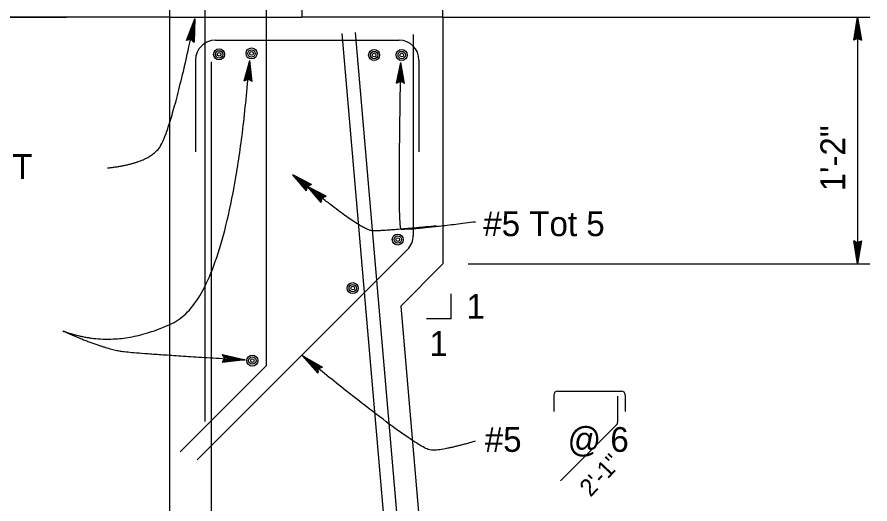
# Model space of a CAD drawing. Extents: x 0 to 2.83, y 0 to 1.83.
# Drawn here: x 1.3062 to 1.7094, y 0.3496 to 0.5797 of the extents above; entities that cross this region are included whole.
import ezdxf

# ---------------------------------------------------------------- set-up
doc = ezdxf.new("R2010")
doc.units = 0
for name, color, linetype in [('str_Concrete-A', 7, 'Continuous'), ('str_Dimensions-A', 7, 'Continuous'), ('str_Grades-A', 7, 'Continuous'), ('str_Reinforcement-A', 7, 'Continuous'), ('str_Reinforcement-K', 7, 'Continuous'), ('str_Reinforcement-L', 7, 'Continuous'), ('str_Text-A', 7, 'Continuous')]:
    doc.layers.add(name, color=color, linetype=linetype)

msp = doc.modelspace()

# ---------------------------------------------------------------- linework, layer by layer
at = {"layer": 'str_Concrete-A'}
for p, q in [((1.3783, 0.86301), (1.3783, 0.57967)), ((1.3783, 0.57967), (1.4408, 0.57967)), ((1.3783, 0.57967), (1.3783, 0.31308)), ((1.50747, 0.57967), (1.4408, 0.57967)), ((1.50747, 0.57967), (1.50747, 0.463)), ((1.50747, 0.463), (1.48757, 0.4431)), ((1.48757, 0.4431), (1.49872, 0.31308))]:
    msp.add_line(p, q, dxfattribs=at)
msp.add_lwpolyline([(1.4783, 0.71301), (1.4408, 0.71301), (1.4408, 0.57967)], dxfattribs=at)
at = {"layer": 'str_Dimensions-A'}
for p, q in [((1.50747, 0.57967), (1.50747, 0.6113)), ((1.62558, 0.57967), (1.70936, 0.57967)), ((1.70168, 0.56868), (1.70351, 0.57967)), ((1.70214, 0.56897), (1.70351, 0.57967)), ((1.70351, 0.57967), (1.7026, 0.56925)), ((1.70351, 0.57967), (1.70306, 0.56953)), ((1.70351, 0.57967), (1.70351, 0.46301)), ((1.70351, 0.56981), (1.70351, 0.57967)), ((1.70351, 0.57967), (1.70535, 0.56868)), ((1.70443, 0.56925), (1.70351, 0.57967)), ((1.70397, 0.56953), (1.70351, 0.57967)), ((1.70351, 0.57967), (1.70489, 0.56897)), ((1.7026, 0.56925), (1.70168, 0.56868)), ((1.7026, 0.56925), (1.70351, 0.56981)), ((1.70351, 0.56981), (1.70443, 0.56925)), ((1.70443, 0.56925), (1.70535, 0.56868)), ((1.7026, 0.47343), (1.70168, 0.474)), ((1.70351, 0.46301), (1.70168, 0.474)), ((1.70351, 0.46301), (1.70214, 0.47371)), ((1.7026, 0.47343), (1.70351, 0.46301)), ((1.70351, 0.47287), (1.7026, 0.47343)), ((1.70305, 0.47315), (1.70351, 0.46301)), ((1.70535, 0.474), (1.70351, 0.46301)), ((1.70489, 0.47371), (1.70351, 0.46301)), ((1.70351, 0.46301), (1.70443, 0.47343)), ((1.70443, 0.47343), (1.70351, 0.47287)), ((1.70351, 0.46301), (1.70397, 0.47315)), ((1.70351, 0.47287), (1.70351, 0.46301)), ((1.70443, 0.47343), (1.70535, 0.474)), ((1.51939, 0.46301), (1.70936, 0.46301)), ((1.51136, 0.4371), (1.51136, 0.4488)), ((1.51136, 0.4371), (1.49966, 0.4371))]:
    msp.add_line(p, q, dxfattribs=at)
at = {"layer": 'str_Grades-A'}
for p, q in [((1.3783, 0.57967), (1.30288, 0.57967)), ((1.50747, 0.57967), (1.68056, 0.57967))]:
    msp.add_line(p, q, dxfattribs=at)
at = {"layer": 'str_Reinforcement-A'}
for p, q in [((1.42414, 0.41495), (1.42414, 0.86209)), ((1.39497, 0.84843), (1.39497, 0.38858)), ((1.38336, 0.37417), (1.42414, 0.41495))]:
    msp.add_line(p, q, dxfattribs=at)
for centre, radius in [((1.40168, 0.56205), 0.0026), ((1.40168, 0.56205), 0.00174), ((1.40168, 0.56205), 0.000871), ((1.47499, 0.56173), 0.0026), ((1.47499, 0.56173), 0.00174), ((1.47499, 0.56173), 0.000871), ((1.48802, 0.56173), 0.0026), ((1.48802, 0.56173), 0.00174), ((1.48802, 0.56173), 0.000871), ((1.48614, 0.47454), 0.0026), ((1.48614, 0.47454), 0.00174), ((1.48614, 0.47454), 0.000871), ((1.46485, 0.45156), 0.0026), ((1.46485, 0.45156), 0.00174), ((1.46485, 0.45156), 0.000871)]:
    msp.add_circle(centre, radius, dxfattribs=at)
at = {"layer": 'str_Reinforcement-K'}
for centre, radius in [((1.41703, 0.56248), 0.0026), ((1.41703, 0.56248), 0.00174), ((1.41703, 0.56248), 0.000871), ((1.4174, 0.41732), 0.0026), ((1.4174, 0.41732), 0.00174), ((1.4174, 0.41732), 0.000871)]:
    msp.add_circle(centre, radius, dxfattribs=at)
at = {"layer": 'str_Reinforcement-L'}
for p, q in [((1.39993, 0.56873), (1.4868, 0.56873)), ((1.45978, 0.57191), (1.48199, 0.31308)), ((1.46608, 0.57245), (1.48834, 0.31308)), ((1.49346, 0.57151), (1.49346, 0.47644)), ((1.39055, 0.55936), (1.39055, 0.51606)), ((1.39805, 0.31308), (1.39805, 0.55852)), ((1.49617, 0.55936), (1.49617, 0.51606)), ((1.49071, 0.46982), (1.39127, 0.37037))]:
    msp.add_line(p, q, dxfattribs=at)
for centre, start, end in [((1.39993, 0.55936), 90, 180), ((1.4868, 0.55936), 0, 90), ((1.48409, 0.47644), 315, 0)]:
    msp.add_arc(centre, 0.00937, start, end, dxfattribs=at)
at = {"layer": 'str_Text-A'}
for p, q in [((1.30288, 0.57967), (1.32955, 0.57967)), ((1.38626, 0.56852), (1.3903, 0.57884)), ((1.38677, 0.5687), (1.3903, 0.57884)), ((1.3903, 0.57884), (1.38727, 0.56888)), ((1.3903, 0.57884), (1.38777, 0.56906)), ((1.38828, 0.56924), (1.3903, 0.57884)), ((1.38867, 0.56887), (1.3903, 0.57884)), ((1.38906, 0.5685), (1.3903, 0.57884)), ((1.3903, 0.57884), (1.38945, 0.56813)), ((1.3903, 0.57884), (1.38984, 0.56776)), ((1.38727, 0.56888), (1.38626, 0.56852)), ((1.38727, 0.56888), (1.38828, 0.56924)), ((1.38828, 0.56924), (1.38906, 0.5685)), ((1.38906, 0.5685), (1.38984, 0.56776)), ((1.41349, 0.54957), (1.41617, 0.55918)), ((1.41388, 0.54973), (1.41603, 0.55744)), ((1.41693, 0.54949), (1.41603, 0.55744)), ((1.41729, 0.54926), (1.41617, 0.55918)), ((1.48551, 0.54838), (1.48758, 0.55815)), ((1.48589, 0.54857), (1.48755, 0.5564)), ((1.48894, 0.54852), (1.48755, 0.5564)), ((1.48931, 0.54832), (1.48758, 0.55815)), ((1.41428, 0.54989), (1.41589, 0.5557)), ((1.41467, 0.55006), (1.41575, 0.55395)), ((1.4162, 0.54993), (1.41575, 0.55395)), ((1.41656, 0.54971), (1.41589, 0.5557)), ((1.48627, 0.54876), (1.48752, 0.55465)), ((1.48665, 0.54895), (1.48749, 0.5529)), ((1.48819, 0.54892), (1.48749, 0.5529)), ((1.48856, 0.54872), (1.48752, 0.55465)), ((1.41349, 0.54957), (1.41547, 0.55039)), ((1.41506, 0.55022), (1.41561, 0.55221)), ((1.41729, 0.54926), (1.41547, 0.55039)), ((1.41584, 0.55016), (1.41561, 0.55221)), ((1.48551, 0.54838), (1.48743, 0.54933)), ((1.48703, 0.54913), (1.48746, 0.55115)), ((1.48931, 0.54832), (1.48743, 0.54933)), ((1.48782, 0.54912), (1.48746, 0.55115)), ((1.44545, 0.50054), (1.4366, 0.50516)), ((1.44307, 0.49756), (1.4366, 0.50516)), ((1.44506, 0.50036), (1.43797, 0.50407)), ((1.44316, 0.49798), (1.43797, 0.50407)), ((1.44467, 0.50019), (1.43933, 0.50298)), ((1.44324, 0.49839), (1.43933, 0.50298)), ((1.44428, 0.50001), (1.4407, 0.50189)), ((1.44332, 0.49881), (1.4407, 0.50189)), ((1.4439, 0.49984), (1.44207, 0.5008)), ((1.44341, 0.49923), (1.44207, 0.5008)), ((1.44545, 0.50054), (1.44349, 0.49966)), ((1.44307, 0.49756), (1.44349, 0.49966)), ((1.45234, 0.49504), (1.44349, 0.49966)), ((1.44997, 0.49206), (1.44349, 0.49966)), ((1.45195, 0.49486), (1.44486, 0.49857)), ((1.45005, 0.49248), (1.44486, 0.49857)), ((1.45156, 0.49469), (1.44623, 0.49748)), ((1.45013, 0.49289), (1.44623, 0.49748)), ((1.45118, 0.49452), (1.44759, 0.49639)), ((1.45022, 0.49331), (1.44759, 0.49639)), ((1.45079, 0.49434), (1.44896, 0.4953)), ((1.4503, 0.49373), (1.44896, 0.4953)), ((1.44997, 0.49206), (1.45039, 0.49416)), ((1.45234, 0.49504), (1.45039, 0.49416)), ((1.40379, 0.41918), (1.40328, 0.42013)), ((1.40328, 0.42013), (1.41409, 0.41765)), ((1.40354, 0.41965), (1.41409, 0.41765)), ((1.44861, 0.41353), (1.441, 0.41972)), ((1.44833, 0.4114), (1.441, 0.41972)), ((1.441, 0.41972), (1.45064, 0.41424)), ((1.44963, 0.41388), (1.441, 0.41972)), ((1.441, 0.41972), (1.44847, 0.41247)), ((1.4484, 0.41194), (1.441, 0.41972)), ((1.441, 0.41972), (1.44854, 0.413)), ((1.44912, 0.41371), (1.441, 0.41972)), ((1.441, 0.41972), (1.45013, 0.41406)), ((1.41409, 0.41765), (1.40307, 0.41648)), ((1.40368, 0.41736), (1.40307, 0.41648)), ((1.41409, 0.41765), (1.40337, 0.41692)), ((1.4043, 0.41824), (1.40368, 0.41736)), ((1.40368, 0.41736), (1.41409, 0.41765)), ((1.41409, 0.41765), (1.40379, 0.41918)), ((1.40379, 0.41918), (1.4043, 0.41824)), ((1.40399, 0.4178), (1.41409, 0.41765)), ((1.41409, 0.41765), (1.40404, 0.41871)), ((1.4043, 0.41824), (1.41409, 0.41765)), ((1.44847, 0.41247), (1.44833, 0.4114)), ((1.44847, 0.41247), (1.44861, 0.41353)), ((1.44861, 0.41353), (1.44963, 0.41388)), ((1.44963, 0.41388), (1.45064, 0.41424)), ((1.55993, 0.40117), (1.55993, 0.39322)), ((1.56165, 0.40289), (1.59193, 0.40289)), ((1.5901, 0.40055), (1.5901, 0.38816)), ((1.59366, 0.40117), (1.59366, 0.39322)), ((1.5896, 0.38694), (1.56313, 0.36047))]:
    msp.add_line(p, q, dxfattribs=at)
for centre, start, end in [((1.56165, 0.40117), 90, 180), ((1.59193, 0.40117), 0, 90), ((1.58838, 0.38816), 315, 0)]:
    msp.add_arc(centre, 0.00172, start, end, dxfattribs=at)
for points in [[(1.34893, 0.50837), (1.36765, 0.51034), (1.37898, 0.52513), (1.3903, 0.57884)], [(1.32779, 0.43136), (1.35309, 0.42196), (1.40731, 0.44872), (1.41617, 0.55918)], [(1.5229, 0.48282), (1.48915, 0.47859), (1.48625, 0.48044), (1.48758, 0.55815)], [(1.50444, 0.48097), (1.47966, 0.47859), (1.4699, 0.47859), (1.45039, 0.49416)], [(1.32779, 0.43136), (1.34731, 0.42268), (1.3661, 0.42051), (1.41409, 0.41765)], [(1.52279, 0.37927), (1.50833, 0.37493), (1.49604, 0.37493), (1.441, 0.41972)]]:
    msp.add_open_spline(points, degree=2, dxfattribs=at)

# ---------------------------------------------------------------- texts
at = {"layer": 'str_Dimensions-A'}
msp.add_text('1\'-2"', height=0.0117, rotation=90, dxfattribs=at).set_placement((1.69766, 0.49732))
for p in [(1.51865, 0.43711), (1.50108, 0.41955)]:
    msp.add_text('1', height=0.0117, dxfattribs=at).set_placement(p)
at = {"layer": 'str_Text-A'}
for s, p in [('Const JOINT', (1.22308, 0.50321)), ('#5 Tot 5', (1.52658, 0.47613)), ('#5     @ 6', (1.52728, 0.3742))]:
    msp.add_text(s, height=0.0117, dxfattribs=at).set_placement(p)
msp.add_text('2\'-1"', height=0.0082, rotation=46.6122, dxfattribs=at).set_placement((1.57725, 0.3525))

doc.saveas('drawing.dxf')
